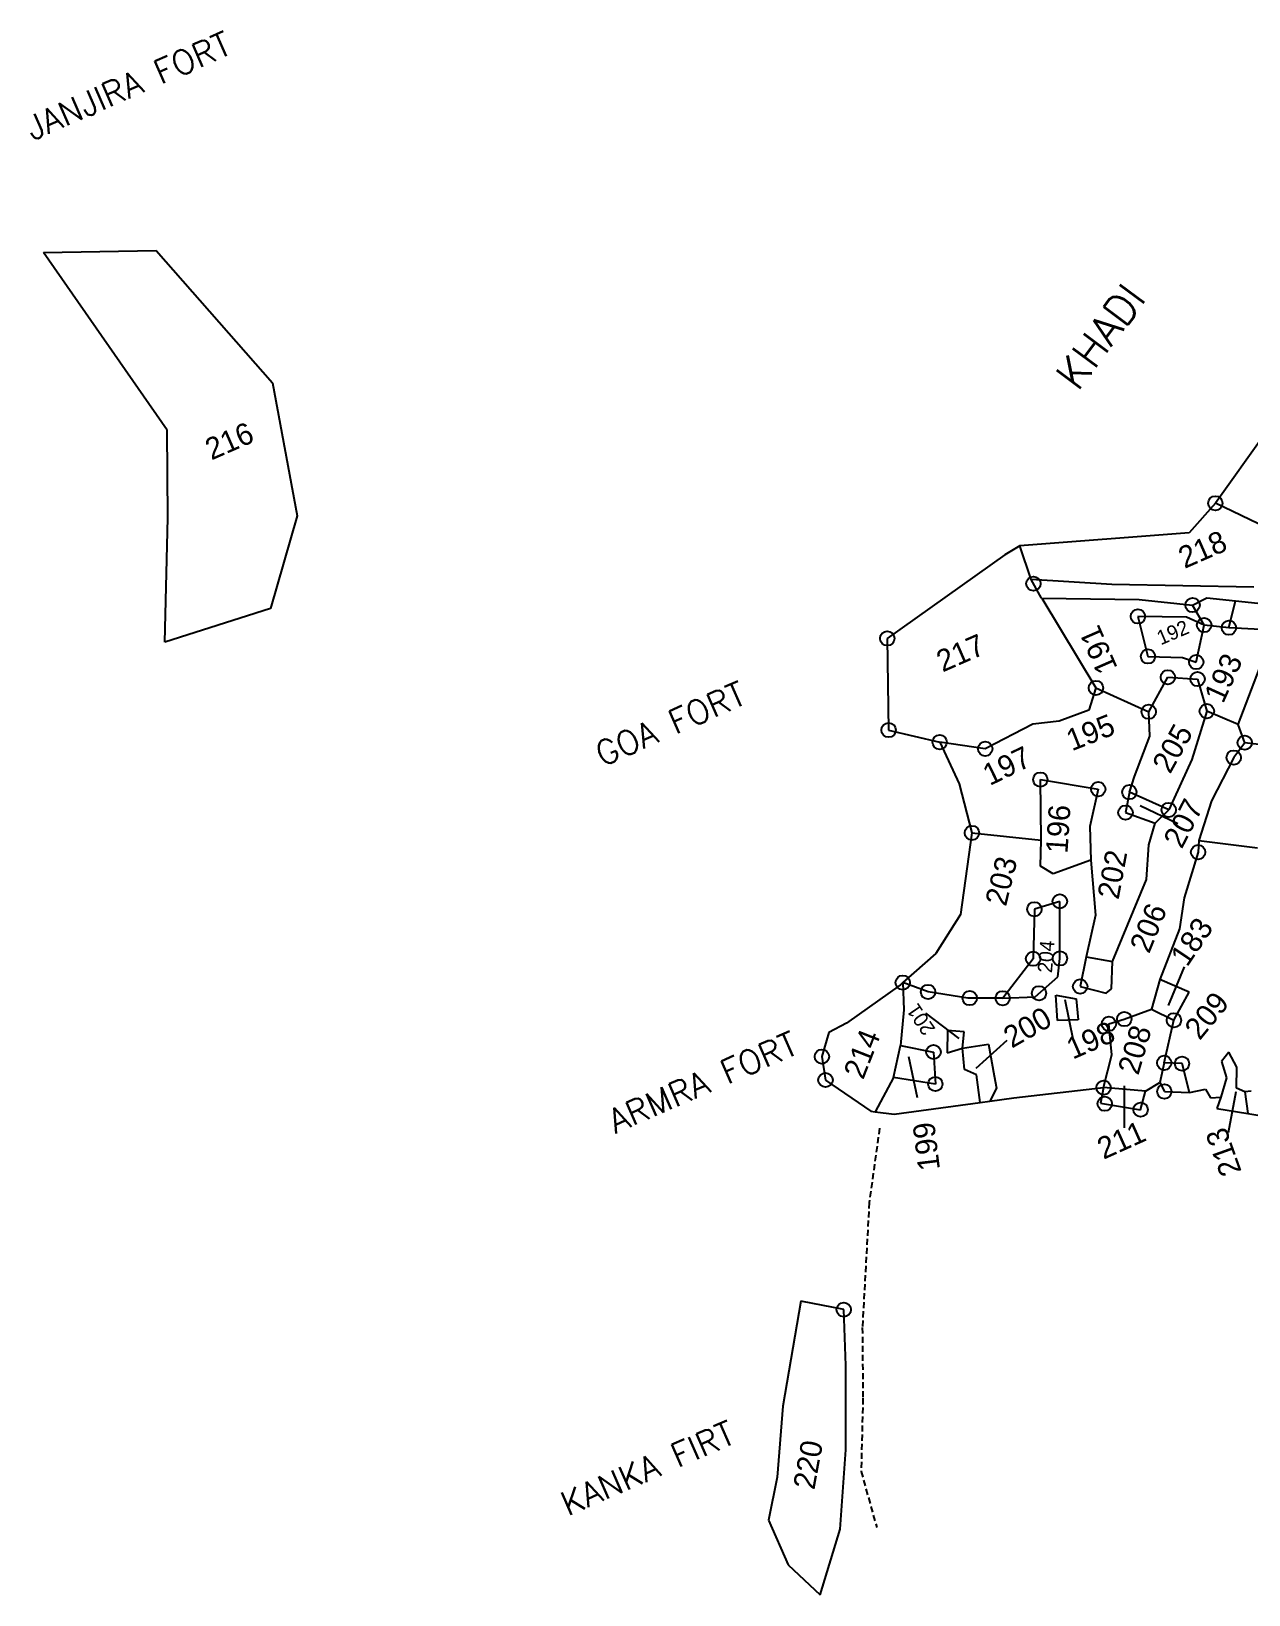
# Model space of a CAD drawing. Header units: metres. Extents: x 296846 to 301610, y 1968188 to 1972573.
# Drawn here: x 296846 to 297851, y 1970083 to 1971374 of the extents above; entities that cross this region are included whole.
import ezdxf

# ---------------------------------------------------------------- set-up
doc = ezdxf.new("R2010")
doc.units = ezdxf.units.M
doc.linetypes.add('DASHED', pattern=[0.75, 0.5, -0.25])
for name, color, linetype in [('LINE_FOOTPATH', 1, 'DASHED'), ('OFF', 1, 'Continuous'), ('POLY_PARCEL', 6, 'Continuous'), ('POLY_ROAD', 30, 'Continuous'), ('TEXT_MAPOUT', 7, 'Continuous'), ('TEXT_PARCEL', 7, 'Continuous'), ('V_BOUND_LINE', 7, 'Continuous')]:
    doc.layers.add(name, color=color, linetype=linetype)
doc.styles.get("Standard").update_dxf_attribs({"font": 'simplex.shx'})
doc.styles.add('TEXT_MAP', font='')
doc.styles.get('TEXT_MAP').set_extended_font_data('Kruti Dev 050')
doc.dimstyles.get("Standard").update_dxf_attribs({"dimtxt": 0.18, "dimasz": 0.18, "dimexe": 0.18, "dimexo": 0.0625, "dimgap": 0.09, "dimtad": 0, "dimtih": 1, "dimtoh": 1, "dimdec": 4, "dimzin": 0, "dimdsep": 46, "dimtxsty": 'Standard', "dimcen": 0.09, "dimadec": 0, "dimazin": 0, "dimtfac": 1, "dimtdec": 4, "dimtofl": 0, "dimtmove": 0, "dimatfit": 3, "dimfxl": 1, "dimtolj": 1, "dimtzin": 0, "dimarcsym": 0})

msp = doc.modelspace()

# ---------------------------------------------------------------- linework, layer by layer
for centre in [(297823.8, 1970984.2), (297673.6, 1970917.8), (297805, 1970900.1), (297759.9, 1970890.7), (297552.9, 1970872.6), (297814.6, 1970883.6), (297835, 1970881.4), (297768.2, 1970857.7), (297808, 1970853), (297784.6, 1970840.5), (297809.1, 1970839), (297725.2, 1970831.7), (297768.8, 1970812), (297816.8, 1970812.5), (297554, 1970796.9), (297596.2, 1970786.9), (297633.8, 1970781.4), (297848.1, 1970786.5), (297839, 1970774.2), (297679.3, 1970756), (297727.1, 1970748.1), (297752.8, 1970745.7), (297785.3, 1970731), (297749.6, 1970728.8), (297622.8, 1970712), (297809.6, 1970696.1), (297695.4, 1970655.5), (297674.4, 1970649), (297673.4, 1970608.1), (297695.5, 1970608.4), (297565.7, 1970588.4), (297586.6, 1970580.7), (297621, 1970575.6), (297648.2, 1970575.5), (297678.2, 1970579.6), (297712.2, 1970585.2), (297735.9, 1970554.4), (297748.6, 1970558.3), (297789.6, 1970557.3), (297498.9, 1970527.3), (297591.1, 1970531.1), (297781.6, 1970522.2), (297796.3, 1970521.5), (297501.9, 1970508), (297592.6, 1970504.7), (297731.5, 1970501.7), (297781.7, 1970498.5), (297732.5, 1970488.4), (297762.1, 1970483.5), (297517, 1970318.4)]:
    msp.add_circle(centre, 5.94)
at = {"layer": 'LINE_FOOTPATH', "ltscale": 10}
for p, q in [((297546.5, 1970468.2), (297538, 1970406.9)), ((297538, 1970406.9), (297532.3, 1970303.6)), ((297532.3, 1970303.6), (297532.8, 1970245.2)), ((297532.8, 1970245.2), (297531.3, 1970184.9)), ((297531.3, 1970184.9), (297544.2, 1970138.6))]:
    msp.add_line(p, q, dxfattribs=at)
at = {"layer": 'OFF'}
msp.add_line((297680.2, 1970905.8), (297671.8, 1970921.2), dxfattribs=at)
at = {"layer": 'POLY_PARCEL'}
for p, q in [((296856.2, 1971191.3), (296949.1, 1971192.7)), ((296958.4, 1971044.5), (296856.2, 1971191.3)), ((296949.1, 1971192.7), (297045.2, 1971083.6)), ((297045.2, 1971083.6), (297065.6, 1970973.7)), ((296958.9, 1970972.1), (296958.4, 1971044.5)), ((297906.1, 1970944.8), (297823.8, 1970984.2)), ((296956.4, 1970869.5), (296958.9, 1970972.1)), ((297065.6, 1970973.7), (297043.6, 1970897.2)), ((297671.8, 1970921.2), (297662.5, 1970948.9)), ((297680.4, 1970905.8), (297725.2, 1970831.7)), ((297835, 1970881.4), (297840.5, 1970903.6)), ((297043.6, 1970897.2), (296956.4, 1970869.5)), ((297800.1, 1970890), (297759.9, 1970890.7)), ((297759.9, 1970890.7), (297768.2, 1970857.7)), ((297814.6, 1970883.6), (297805, 1970900.1)), ((297814.6, 1970883.6), (297800.1, 1970890)), ((297808, 1970853), (297814.6, 1970883.6)), ((297835, 1970881.4), (297814.6, 1970883.6)), ((297861.1, 1970880), (297835, 1970881.4)), ((297768.2, 1970857.7), (297796.8, 1970856.9)), ((297796.8, 1970856.9), (297808, 1970853)), ((297768.8, 1970812), (297784.6, 1970840.5)), ((297784.6, 1970840.5), (297809.1, 1970839)), ((297809.1, 1970839), (297816.8, 1970812.5)), ((297842.7, 1970801.4), (297860.2, 1970847.8)), ((297725.2, 1970831.7), (297719.3, 1970813.2)), ((297725.2, 1970831.7), (297768.8, 1970812)), ((297719.3, 1970813.2), (297694.9, 1970804.2)), ((297673.2, 1970801.9), (297633.8, 1970781.4)), ((297694.9, 1970804.2), (297673.2, 1970801.9)), ((297769.8, 1970791.9), (297768.8, 1970812)), ((297816.8, 1970812.5), (297804.3, 1970772.6)), ((297842.7, 1970801.4), (297816.8, 1970812.5)), ((297848.1, 1970786.5), (297842.7, 1970801.4)), ((297757.1, 1970758.6), (297769.8, 1970791.9)), ((297633.8, 1970781.4), (297596.2, 1970786.9)), ((297839, 1970774.2), (297820.6, 1970738.5)), ((297848.1, 1970786.5), (297839, 1970774.2)), ((297895.6, 1970780.7), (297848.1, 1970786.5)), ((297804.3, 1970772.6), (297785.3, 1970731)), ((297680.1, 1970706), (297679.3, 1970756)), ((297679.3, 1970756), (297727.1, 1970748.1)), ((297752.8, 1970745.7), (297757.1, 1970758.6)), ((297727.1, 1970748.1), (297720.1, 1970717.3)), ((297752.8, 1970745.7), (297749.6, 1970728.8)), ((297785.3, 1970731), (297752.8, 1970745.7)), ((297820.6, 1970738.5), (297810.1, 1970705.6)), ((297749.6, 1970728.8), (297774, 1970720)), ((297774, 1970720), (297785.3, 1970731)), ((297622.8, 1970712), (297680.1, 1970706)), ((297720.1, 1970717.3), (297721.1, 1970689.5)), ((297768.9, 1970702.1), (297774, 1970720)), ((297679.4, 1970684.6), (297680.1, 1970706)), ((297767, 1970673.5), (297768.9, 1970702.1)), ((297810.1, 1970705.6), (297809.6, 1970696.1)), ((297810.1, 1970705.6), (297858.7, 1970699.7)), ((297690, 1970678.1), (297679.4, 1970684.6)), ((297721.1, 1970689.5), (297690, 1970678.1)), ((297721.1, 1970689.5), (297724.9, 1970644)), ((297809.6, 1970696.1), (297798, 1970658.3)), ((297751.6, 1970636.3), (297767, 1970673.5)), ((297798, 1970658.3), (297794.2, 1970632.7)), ((297674.4, 1970649), (297673.4, 1970608.1)), ((297695.4, 1970655.5), (297674.4, 1970649)), ((297695.5, 1970608.4), (297695.4, 1970655.5)), ((297724.9, 1970644), (297717.2, 1970609.6)), ((297738.8, 1970605.8), (297751.6, 1970636.3)), ((297794.2, 1970632.7), (297778.1, 1970591.1)), ((297673.4, 1970608.1), (297648.2, 1970575.5)), ((297693.8, 1970593.2), (297695.5, 1970608.4)), ((297717.2, 1970609.6), (297712.2, 1970585.2)), ((297717.2, 1970609.6), (297738.8, 1970605.8)), ((297738.1, 1970583.2), (297738.8, 1970605.8)), ((297586.6, 1970580.7), (297565.7, 1970588.4)), ((297565.7, 1970588.4), (297566.5, 1970565.8)), ((297619.3, 1970575.6), (297586.6, 1970580.7)), ((297674.9, 1970576.6), (297693.8, 1970593.2)), ((297712.2, 1970585.2), (297733.6, 1970579.6)), ((297733.6, 1970579.6), (297738.1, 1970583.2)), ((297778.1, 1970591.1), (297771.1, 1970566.4)), ((297802.2, 1970580.5), (297778.1, 1970591.1)), ((297789.6, 1970557.3), (297802.2, 1970580.5)), ((297648.2, 1970575.5), (297619.3, 1970575.6)), ((297648.2, 1970575.5), (297674.9, 1970576.6)), ((297693.5, 1970557), (297692.1, 1970578)), ((297692.1, 1970578), (297709, 1970574.9)), ((297709, 1970574.9), (297710.4, 1970557.8)), ((297566.5, 1970565.8), (297563.8, 1970536.4)), ((297710.4, 1970557.8), (297693.5, 1970557)), ((297735.9, 1970554.4), (297748.6, 1970558.3)), ((297748.6, 1970558.3), (297771.1, 1970566.4)), ((297771.1, 1970566.4), (297789.6, 1970557.3)), ((297781.6, 1970522.2), (297789.6, 1970557.3)), ((297602.7, 1970549), (297602.4, 1970530.5)), ((297616.5, 1970547.8), (297602.7, 1970549)), ((297615.1, 1970534.4), (297616.5, 1970547.8)), ((297738.2, 1970528.8), (297735.9, 1970554.4)), ((297558.1, 1970510.1), (297563.8, 1970536.4)), ((297563.8, 1970536.4), (297591.1, 1970531.1)), ((297591.1, 1970531.1), (297592.6, 1970504.7)), ((297602.4, 1970530.5), (297615.1, 1970534.4)), ((297615.1, 1970534.4), (297636.5, 1970537.7)), ((297616.7, 1970516.8), (297615.1, 1970534.4)), ((297636.5, 1970537.7), (297641.3, 1970511.5)), ((297834.9, 1970531.1), (297828.8, 1970523.4)), ((297841.5, 1970518.5), (297834.9, 1970531.1)), ((297626.5, 1970512.2), (297616.7, 1970516.8)), ((297731.5, 1970501.7), (297738.2, 1970528.8)), ((297781.6, 1970522.2), (297778.1, 1970506)), ((297796.3, 1970521.5), (297781.6, 1970522.2)), ((297802.4, 1970497.8), (297796.3, 1970521.5)), ((297828.8, 1970523.4), (297833.1, 1970509.8)), ((297841.3, 1970501.2), (297841.5, 1970518.5)), ((297558.1, 1970510.1), (297542.9, 1970481.8)), ((297592.6, 1970504.7), (297558.1, 1970510.1)), ((297629.6, 1970489.5), (297626.5, 1970512.2)), ((297641.3, 1970511.5), (297643, 1970501.2)), ((297833.1, 1970509.8), (297828.4, 1970493.7)), ((297643, 1970501.2), (297637.5, 1970490.5)), ((297766.1, 1970498.8), (297731.5, 1970501.7)), ((297848.2, 1970498.1), (297841.3, 1970501.2)), ((297853.4, 1970498.7), (297848.2, 1970498.1)), ((297848.2, 1970498.1), (297850.7, 1970480.3)), ((297481.6, 1970325.5), (297466.6, 1970238.8)), ((297517, 1970318.4), (297481.6, 1970325.5)), ((297518.6, 1970272.2), (297517, 1970318.4)), ((297518.6, 1970202.8), (297518.6, 1970272.2)), ((297466.6, 1970238.8), (297462, 1970180)), ((297514, 1970137.2), (297518.6, 1970202.8)), ((297462, 1970180), (297454.9, 1970144.6)), ((297454.9, 1970144.6), (297471.1, 1970107.7)), ((297497.5, 1970083.1), (297514, 1970137.2)), ((297471.1, 1970107.7), (297497.5, 1970083.1))]:
    msp.add_line(p, q, dxfattribs=at)
at = {"layer": 'POLY_ROAD'}
for p, q in [((297738.4, 1970917.2), (297671.8, 1970921.2)), ((297855.6, 1970914.8), (297738.4, 1970917.2)), ((297680.2, 1970905.8), (297680.4, 1970905.8)), ((297680.4, 1970905.8), (297760.8, 1970904.7)), ((297760.8, 1970904.7), (297805, 1970900.1)), ((297805, 1970900.1), (297816.8, 1970906.1)), ((297816.8, 1970906.1), (297840.5, 1970903.6)), ((297840.5, 1970903.6), (297864.1, 1970901.1))]:
    msp.add_line(p, q, dxfattribs=at)
at = {"layer": 'V_BOUND_LINE'}
for p, q in [((297864.3, 1971041), (297823.8, 1970984.2)), ((297823.8, 1970984.2), (297802.3, 1970959.6)), ((297802.3, 1970959.6), (297662.5, 1970948.9)), ((297662.5, 1970948.9), (297649.9, 1970941.5)), ((297649.9, 1970941.5), (297552.9, 1970872.6)), ((297552.9, 1970872.6), (297554, 1970796.9)), ((297554, 1970796.9), (297596.2, 1970786.9)), ((297596.2, 1970786.9), (297612.2, 1970752.5)), ((297612.2, 1970752.5), (297622.8, 1970712)), ((297622.8, 1970712), (297613.5, 1970644.6)), ((297613.5, 1970644.6), (297593, 1970612.4)), ((297593, 1970612.4), (297565.7, 1970588.4)), ((297563.8, 1970586.7), (297519.2, 1970554.9)), ((297565.7, 1970588.4), (297563.8, 1970586.7)), ((297519.2, 1970554.9), (297504.7, 1970547.3)), ((297504.7, 1970547.3), (297498.9, 1970527.3)), ((297498.9, 1970527.3), (297501.9, 1970508)), ((297501.9, 1970508), (297539.2, 1970482.3)), ((297766.1, 1970498.8), (297778.1, 1970506)), ((297778.1, 1970506), (297781.7, 1970498.5)), ((297629.6, 1970489.5), (297637.5, 1970490.5)), ((297637.5, 1970490.5), (297657.3, 1970493.2)), ((297657.3, 1970493.2), (297731.5, 1970501.7)), ((297731.5, 1970501.7), (297729, 1970489)), ((297762.1, 1970483.5), (297766.1, 1970498.8)), ((297781.7, 1970498.5), (297802.4, 1970497.8)), ((297802.4, 1970497.8), (297815.8, 1970500.5)), ((297815.8, 1970500.5), (297819.9, 1970493.2)), ((297819.9, 1970493.2), (297828.4, 1970493.7)), ((297828.4, 1970493.7), (297825, 1970484.5)), ((297539.2, 1970482.3), (297542.9, 1970481.8)), ((297542.9, 1970481.8), (297558.7, 1970479.9)), ((297558.7, 1970479.9), (297629.6, 1970489.5)), ((297729, 1970489), (297762.1, 1970483.5)), ((297825, 1970484.5), (297850.7, 1970480.3)), ((297850.7, 1970480.3), (297869.2, 1970477.3))]:
    msp.add_line(p, q, dxfattribs=at)

# ---------------------------------------------------------------- texts
at = {"layer": 'TEXT_MAPOUT'}
for s, height, rotation, p in [('JANJIRA FORT', 19.951, 23.6053, (296847.2, 1971283.3)), ('KHADI', 24.94, 53.4605, (297710.3, 1971075.7)), ('GOA FORT', 19.95, 23.6053, (297317.6, 1970766.6)), ('ARMRA FORT', 19.95, 23.6053, (297328.3, 1970463.6)), ('KANKA FIRT', 19.95, 23.6053, (297289, 1970147.7))]:
    msp.add_text(s, height=height, rotation=rotation, dxfattribs=at).set_placement(p)
at = {"layer": 'TEXT_PARCEL', "style": 'TEXT_MAP'}
for s, height, rotation, p in [('216', 17.96, 23.6053, (296994.8, 1971019.4)), ('218', 17.96, 23.6053, (297798.4, 1970929.9)), ('191', 17.96, 113.6053, (297743.4, 1970848.2)), ('192', 11.97, 23.0346, (297778.7, 1970866.8)), ('217', 17.96, 23.6053, (297598.6, 1970844.4)), ('193', 17.96, 65.5685, (297830.2, 1970818.1)), ('195', 17.96, 21.5616, (297705.3, 1970779.3)), ('205', 17.96, 60.9874, (297786.5, 1970760)), ('197', 17.96, 26.0398, (297637.5, 1970750.6)), ('207', 17.96, 62.7177, (297796.1, 1970698.1)), ('196', 17.96, 86.286, (297701.7, 1970694.6)), ('202', 17.96, 79.4684, (297743.9, 1970656.4)), ('203', 17.96, 76.1058, (297650.9, 1970650.7)), ('206', 17.96, 67.7261, (297769.1, 1970611.7)), ('183', 17.96, 55.9642, (297800.5, 1970600.7)), ('204', 11.97, 85.337, (297688.9, 1970596.1)), ('201', 11.97, 124.3272, (297593.1, 1970550.2)), ('200', 17.96, 29.9402, (297655.7, 1970533.8)), ('209', 17.96, 50.7354, (297810.9, 1970540.1)), ('198', 17.96, 23.6053, (297706, 1970524.7)), ('214', 17.96, 68.5812, (297533, 1970507.6)), ('208', 17.96, 73.7759, (297760.2, 1970511.3)), ('199', 17.96, 97.0878, (297596.5, 1970434.3)), ('211', 17.96, 24.1536, (297731.5, 1970442.1)), ('213', 17.96, 109.6568, (297845.7, 1970432.5)), ('220', 17.96, 79.6064, (297492.7, 1970169.1))]:
    msp.add_text(s, height=height, rotation=rotation, dxfattribs=at).set_placement(p)

# ---------------------------------------------------------------- leaders
for points in [[(297792.8, 1970719.5), (297761.7, 1970734.4)], [(297798.1, 1970601.4), (297784.9, 1970569.6)], [(297706.8, 1970540.3), (297699.9, 1970574.1)], [(297584.5, 1970563.1), (297612, 1970542.2)], [(297651.6, 1970540.5), (297625.9, 1970517.6)], [(297578, 1970493.4), (297570.8, 1970527.1)], [(297748.7, 1970468.6), (297748.8, 1970503.1)], [(297834.6, 1970464.6), (297841.1, 1970498.5)]]:
    msp.add_leader(points, dimstyle='Standard', override={"dimtxt": 2.5, "dimasz": 2.5, "dimexe": 1.25, "dimexo": 0.625, "dimgap": 0.625, "dimtad": 1, "dimtih": 0, "dimtoh": 0, "dimzin": 8, "dimcen": 2.5, "dimtofl": 1})

doc.saveas('drawing.dxf')
